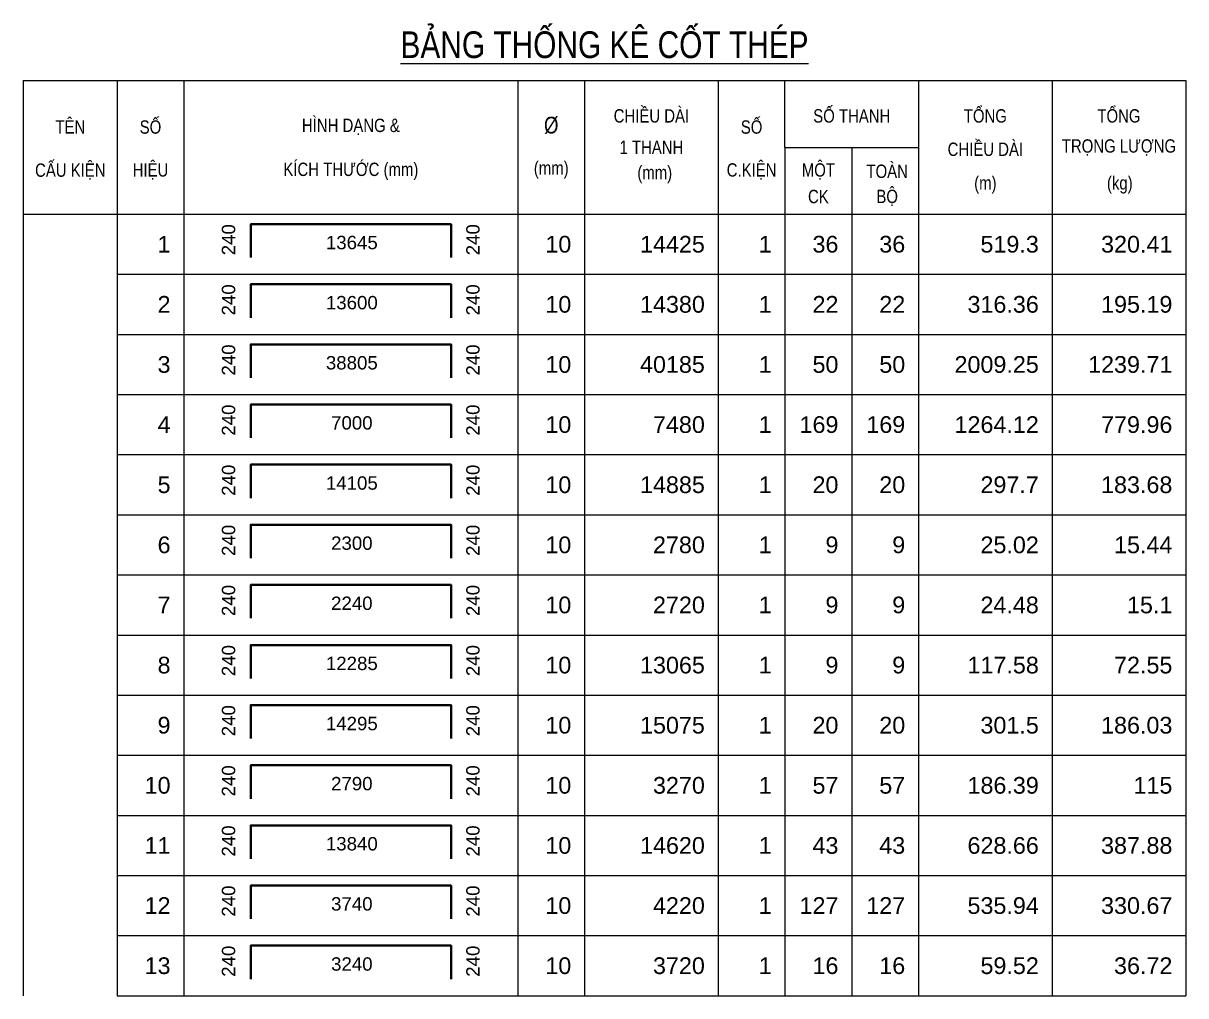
# Model space of a CAD drawing. Header units: millimetres. Extents: x -211477 to 1328726, y -15421 to 98394.
# Drawn here: x 1223840 to 1254473, y 65363 to 90985 of the extents above; entities that cross this region are included whole.
import ezdxf
from ezdxf.enums import TextEntityAlignment as Align

# ---------------------------------------------------------------- set-up
doc = ezdxf.new("R2010")
doc.units = ezdxf.units.MM
doc.header["$MEASUREMENT"] = 0
for name, color, linetype, lineweight in [('NDC_FRAME', 7, 'Continuous', 18), ('NDC_S_REBAR', 4, 'Continuous', 35), ('NDC_S_VN TEXT', 7, 'Continuous', 20), ('NDC_Table', 3, 'Continuous', 20)]:
    doc.layers.add(name, color=color, linetype=linetype, lineweight=lineweight)
doc.styles.add('ARIAL', font='arial.ttf', dxfattribs={"width": 0.8})

# ---------------------------------------------------------------- blocks, each defined once
blk = doc.blocks.new('Tieude')
at = {"layer": 'NDC_Table'}
for p, q in [((0, 2000), (0, 0)), ((0, 2000), (17405, 2000)), ((1405, 2000), (1405, 0)), ((2405, 2000), (2405, 0)), ((7405, 2000), (7405, 0)), ((8405, 2000), (8405, 0)), ((10405, 2000), (10405, 0)), ((11405, 1000), (11405, 2000)), ((13405, 2000), (13405, 0)), ((15405, 2000), (15405, 0)), ((17405, 2000), (17405, 0)), ((11405, 1000), (13405, 1000)), ((11405, 1000), (11405, 0)), ((12405, 1000), (12405, 0)), ((0, 0), (17405, 0))]:
    blk.add_line(p, q, dxfattribs=at)
at = {"layer": 'NDC_S_VN TEXT', "style": 'ARIAL', "width": 0.8}
for s, height, p in [('%%UBẢNG THỐNG KÊ CỐT THÉP', 400, (8703, 2594)), ('CHIỀU DÀI', 200, (9405, 1500)), ('SỐ THANH', 200, (12405, 1500)), ('TỔNG', 200, (14405, 1500)), ('TỔNG', 200, (16405, 1500)), ('TÊN', 200, (705, 1333)), ('SỐ', 200, (1905, 1333)), ('HÌNH DẠNG &', 200, (4905, 1333)), ('%%C', 250, (7905, 1333)), ('SỐ', 200, (10905, 1333)), ('1 THANH', 200, (9405, 1000)), ('CHIỀU DÀI', 200, (14405, 1000)), ('TRỌNG LƯỢNG', 200, (16405, 1000)), ('CẤU KIỆN', 200, (705, 667)), ('HIỆU', 200, (1905, 667)), ('KÍCH THƯỚC (mm)', 200, (4905, 667)), ('(mm)', 200, (7905, 667)), ('(mm)', 200, (9455, 599)), ('C.KIỆN', 200, (10905, 667)), ('MỘT', 200, (11905, 667)), ('TOÀN', 200, (12935, 667)), ('(m)', 200, (14405, 443)), ('(kg)', 200, (16418, 443)), ('CK', 200, (11905, 264)), ('BỘ', 200, (12935, 271))]:
    blk.add_text(s, height=height, dxfattribs=at).set_placement(p, align=Align.MIDDLE)
blk = doc.blocks.new('dang04')
at = {"layer": 'NDC_S_REBAR'}
blk.add_lwpolyline([(3405, -650), (3405, -150), (6405, -150), (6405, -650)], dxfattribs=at)
at = {"layer": 'NDC_Table'}
for p, q in [((0, 0), (0, -900)), ((1405, 0), (1405, -900)), ((2405, 0), (2405, -900)), ((7405, 0), (7405, -900)), ((8405, 0), (8405, -900)), ((10405, 0), (10405, -900)), ((11405, 0), (11405, -900)), ((12405, 0), (12405, -900)), ((13405, 0), (13405, -900)), ((15405, 0), (15405, -900)), ((17405, 0), (17405, -900)), ((1405, -900), (17405, -900))]:
    blk.add_line(p, q, dxfattribs=at)
at = {"layer": 'NDC_S_VN TEXT', "style": 'ARIAL'}
for p in [(3073, -150), (6733, -150)]:
    blk.add_attdef('D03', text='', height=200, rotation=90, dxfattribs=at).set_placement(p, align=Align.MIDDLE_RIGHT)
for p in [(2205, -450), (8205, -450), (10205, -450), (11205, -450), (12205, -450), (13205, -450), (15205, -450), (17205, -450)]:
    blk.add_attdef('D03', text='', height=250, dxfattribs=at).set_placement(p, align=Align.MIDDLE_RIGHT)
blk.add_attdef('D03', text='', height=200, dxfattribs=at).set_placement((4920, -425), align=Align.MIDDLE_CENTER)

msp = doc.modelspace()

# ---------------------------------------------------------------- block references
at = {"layer": 'NDC_FRAME', "xscale": 1.76, "yscale": 1.76, "zscale": 1.76}
msp.add_blockref('Tieude', (1223839.6, 85955), dxfattribs=at)
at = {"layer": 'NDC_FRAME'}
ref = msp.add_blockref('dang04', (1223839.6, 85955), dxfattribs=dict(at, xscale=1.759999999999996, yscale=1.759999999999996, zscale=1.759999999999996))
ref.add_attrib('D03', '1', dxfattribs={"layer": 'NDC_S_VN TEXT', "height": 440, "style": 'ARIAL'}).set_placement((1227720.9, 85163), align=Align.MIDDLE_RIGHT)
ref.add_attrib('D03', '240', dxfattribs={"layer": 'NDC_S_VN TEXT', "height": 352, "rotation": 90, "style": 'ARIAL'}).set_placement((1229248.7, 85691), align=Align.MIDDLE_RIGHT)
ref.add_attrib('D03', '13645', dxfattribs={"layer": 'NDC_S_VN TEXT', "height": 352, "style": 'ARIAL'}).set_placement((1232498.1, 85207.5), align=Align.MIDDLE_CENTER)
ref.add_attrib('D03', '240', dxfattribs={"layer": 'NDC_S_VN TEXT', "height": 352, "rotation": 90, "style": 'ARIAL'}).set_placement((1235688.8, 85691), align=Align.MIDDLE_RIGHT)
ref.add_attrib('D03', '10', dxfattribs={"layer": 'NDC_S_VN TEXT', "height": 440, "style": 'ARIAL'}).set_placement((1238280.9, 85163), align=Align.MIDDLE_RIGHT)
ref.add_attrib('D03', '14425', dxfattribs={"layer": 'NDC_S_VN TEXT', "height": 440, "style": 'ARIAL'}).set_placement((1241800.9, 85163), align=Align.MIDDLE_RIGHT)
ref.add_attrib('D03', '1', dxfattribs={"layer": 'NDC_S_VN TEXT', "height": 440, "style": 'ARIAL'}).set_placement((1243560.9, 85163), align=Align.MIDDLE_RIGHT)
ref.add_attrib('D03', '36', dxfattribs={"layer": 'NDC_S_VN TEXT', "height": 440, "style": 'ARIAL'}).set_placement((1245320.9, 85163), align=Align.MIDDLE_RIGHT)
ref.add_attrib('D03', '36', dxfattribs={"layer": 'NDC_S_VN TEXT', "height": 440, "style": 'ARIAL'}).set_placement((1247080.9, 85163.6), align=Align.MIDDLE_RIGHT)
ref.add_attrib('D03', '519.3', dxfattribs={"layer": 'NDC_S_VN TEXT', "height": 440, "style": 'ARIAL'}).set_placement((1250600.9, 85163), align=Align.MIDDLE_RIGHT)
ref.add_attrib('D03', '320.41', dxfattribs={"layer": 'NDC_S_VN TEXT', "height": 440, "style": 'ARIAL'}).set_placement((1254120.9, 85163), align=Align.MIDDLE_RIGHT)
ref = msp.add_blockref('dang04', (1223839.6, 84371), dxfattribs=dict(at, xscale=1.759999999999996, yscale=1.759999999999996, zscale=1.759999999999996))
ref.add_attrib('D03', '2', dxfattribs={"layer": 'NDC_S_VN TEXT', "height": 440, "style": 'ARIAL'}).set_placement((1227720.9, 83579), align=Align.MIDDLE_RIGHT)
ref.add_attrib('D03', '240', dxfattribs={"layer": 'NDC_S_VN TEXT', "height": 352, "rotation": 90, "style": 'ARIAL'}).set_placement((1229248.7, 84107), align=Align.MIDDLE_RIGHT)
ref.add_attrib('D03', '13600', dxfattribs={"layer": 'NDC_S_VN TEXT', "height": 352, "style": 'ARIAL'}).set_placement((1232498.1, 83623.5), align=Align.MIDDLE_CENTER)
ref.add_attrib('D03', '240', dxfattribs={"layer": 'NDC_S_VN TEXT', "height": 352, "rotation": 90, "style": 'ARIAL'}).set_placement((1235688.8, 84107), align=Align.MIDDLE_RIGHT)
ref.add_attrib('D03', '10', dxfattribs={"layer": 'NDC_S_VN TEXT', "height": 440, "style": 'ARIAL'}).set_placement((1238280.9, 83579), align=Align.MIDDLE_RIGHT)
ref.add_attrib('D03', '14380', dxfattribs={"layer": 'NDC_S_VN TEXT', "height": 440, "style": 'ARIAL'}).set_placement((1241800.9, 83579), align=Align.MIDDLE_RIGHT)
ref.add_attrib('D03', '1', dxfattribs={"layer": 'NDC_S_VN TEXT', "height": 440, "style": 'ARIAL'}).set_placement((1243560.9, 83579), align=Align.MIDDLE_RIGHT)
ref.add_attrib('D03', '22', dxfattribs={"layer": 'NDC_S_VN TEXT', "height": 440, "style": 'ARIAL'}).set_placement((1245320.9, 83579), align=Align.MIDDLE_RIGHT)
ref.add_attrib('D03', '22', dxfattribs={"layer": 'NDC_S_VN TEXT', "height": 440, "style": 'ARIAL'}).set_placement((1247080.9, 83579.6), align=Align.MIDDLE_RIGHT)
ref.add_attrib('D03', '316.36', dxfattribs={"layer": 'NDC_S_VN TEXT', "height": 440, "style": 'ARIAL'}).set_placement((1250600.9, 83579), align=Align.MIDDLE_RIGHT)
ref.add_attrib('D03', '195.19', dxfattribs={"layer": 'NDC_S_VN TEXT', "height": 440, "style": 'ARIAL'}).set_placement((1254120.9, 83579), align=Align.MIDDLE_RIGHT)
ref = msp.add_blockref('dang04', (1223839.6, 82787), dxfattribs=dict(at, xscale=1.759999999999996, yscale=1.759999999999996, zscale=1.759999999999996))
ref.add_attrib('D03', '3', dxfattribs={"layer": 'NDC_S_VN TEXT', "height": 440, "style": 'ARIAL'}).set_placement((1227720.9, 81995), align=Align.MIDDLE_RIGHT)
ref.add_attrib('D03', '240', dxfattribs={"layer": 'NDC_S_VN TEXT', "height": 352, "rotation": 90, "style": 'ARIAL'}).set_placement((1229248.7, 82523), align=Align.MIDDLE_RIGHT)
ref.add_attrib('D03', '38805', dxfattribs={"layer": 'NDC_S_VN TEXT', "height": 352, "style": 'ARIAL'}).set_placement((1232498.1, 82039.5), align=Align.MIDDLE_CENTER)
ref.add_attrib('D03', '240', dxfattribs={"layer": 'NDC_S_VN TEXT', "height": 352, "rotation": 90, "style": 'ARIAL'}).set_placement((1235688.8, 82523), align=Align.MIDDLE_RIGHT)
ref.add_attrib('D03', '10', dxfattribs={"layer": 'NDC_S_VN TEXT', "height": 440, "style": 'ARIAL'}).set_placement((1238280.9, 81995), align=Align.MIDDLE_RIGHT)
ref.add_attrib('D03', '40185', dxfattribs={"layer": 'NDC_S_VN TEXT', "height": 440, "style": 'ARIAL'}).set_placement((1241800.9, 81995), align=Align.MIDDLE_RIGHT)
ref.add_attrib('D03', '1', dxfattribs={"layer": 'NDC_S_VN TEXT', "height": 440, "style": 'ARIAL'}).set_placement((1243560.9, 81995), align=Align.MIDDLE_RIGHT)
ref.add_attrib('D03', '50', dxfattribs={"layer": 'NDC_S_VN TEXT', "height": 440, "style": 'ARIAL'}).set_placement((1245320.9, 81995), align=Align.MIDDLE_RIGHT)
ref.add_attrib('D03', '50', dxfattribs={"layer": 'NDC_S_VN TEXT', "height": 440, "style": 'ARIAL'}).set_placement((1247080.9, 81995.6), align=Align.MIDDLE_RIGHT)
ref.add_attrib('D03', '2009.25', dxfattribs={"layer": 'NDC_S_VN TEXT', "height": 440, "style": 'ARIAL'}).set_placement((1250600.9, 81995), align=Align.MIDDLE_RIGHT)
ref.add_attrib('D03', '1239.71', dxfattribs={"layer": 'NDC_S_VN TEXT', "height": 440, "style": 'ARIAL'}).set_placement((1254120.9, 81995), align=Align.MIDDLE_RIGHT)
ref = msp.add_blockref('dang04', (1223839.6, 81203), dxfattribs=dict(at, xscale=1.759999999999996, yscale=1.759999999999996, zscale=1.759999999999996))
ref.add_attrib('D03', '4', dxfattribs={"layer": 'NDC_S_VN TEXT', "height": 440, "style": 'ARIAL'}).set_placement((1227720.9, 80411), align=Align.MIDDLE_RIGHT)
ref.add_attrib('D03', '240', dxfattribs={"layer": 'NDC_S_VN TEXT', "height": 352, "rotation": 90, "style": 'ARIAL'}).set_placement((1229248.7, 80939), align=Align.MIDDLE_RIGHT)
ref.add_attrib('D03', '7000', dxfattribs={"layer": 'NDC_S_VN TEXT', "height": 352, "style": 'ARIAL'}).set_placement((1232498.1, 80455.5), align=Align.MIDDLE_CENTER)
ref.add_attrib('D03', '240', dxfattribs={"layer": 'NDC_S_VN TEXT', "height": 352, "rotation": 90, "style": 'ARIAL'}).set_placement((1235688.8, 80939), align=Align.MIDDLE_RIGHT)
ref.add_attrib('D03', '10', dxfattribs={"layer": 'NDC_S_VN TEXT', "height": 440, "style": 'ARIAL'}).set_placement((1238280.9, 80411), align=Align.MIDDLE_RIGHT)
ref.add_attrib('D03', '7480', dxfattribs={"layer": 'NDC_S_VN TEXT', "height": 440, "style": 'ARIAL'}).set_placement((1241800.9, 80411), align=Align.MIDDLE_RIGHT)
ref.add_attrib('D03', '1', dxfattribs={"layer": 'NDC_S_VN TEXT', "height": 440, "style": 'ARIAL'}).set_placement((1243560.9, 80411), align=Align.MIDDLE_RIGHT)
ref.add_attrib('D03', '169', dxfattribs={"layer": 'NDC_S_VN TEXT', "height": 440, "style": 'ARIAL'}).set_placement((1245320.9, 80411), align=Align.MIDDLE_RIGHT)
ref.add_attrib('D03', '169', dxfattribs={"layer": 'NDC_S_VN TEXT', "height": 440, "style": 'ARIAL'}).set_placement((1247080.9, 80411.6), align=Align.MIDDLE_RIGHT)
ref.add_attrib('D03', '1264.12', dxfattribs={"layer": 'NDC_S_VN TEXT', "height": 440, "style": 'ARIAL'}).set_placement((1250600.9, 80411), align=Align.MIDDLE_RIGHT)
ref.add_attrib('D03', '779.96', dxfattribs={"layer": 'NDC_S_VN TEXT', "height": 440, "style": 'ARIAL'}).set_placement((1254120.9, 80411), align=Align.MIDDLE_RIGHT)
ref = msp.add_blockref('dang04', (1223839.6, 79619), dxfattribs=dict(at, xscale=1.759999999999996, yscale=1.759999999999996, zscale=1.759999999999996))
ref.add_attrib('D03', '5', dxfattribs={"layer": 'NDC_S_VN TEXT', "height": 440, "style": 'ARIAL'}).set_placement((1227720.9, 78827), align=Align.MIDDLE_RIGHT)
ref.add_attrib('D03', '240', dxfattribs={"layer": 'NDC_S_VN TEXT', "height": 352, "rotation": 90, "style": 'ARIAL'}).set_placement((1229248.7, 79355), align=Align.MIDDLE_RIGHT)
ref.add_attrib('D03', '14105', dxfattribs={"layer": 'NDC_S_VN TEXT', "height": 352, "style": 'ARIAL'}).set_placement((1232498.1, 78871.5), align=Align.MIDDLE_CENTER)
ref.add_attrib('D03', '240', dxfattribs={"layer": 'NDC_S_VN TEXT', "height": 352, "rotation": 90, "style": 'ARIAL'}).set_placement((1235688.8, 79355), align=Align.MIDDLE_RIGHT)
ref.add_attrib('D03', '10', dxfattribs={"layer": 'NDC_S_VN TEXT', "height": 440, "style": 'ARIAL'}).set_placement((1238280.9, 78827), align=Align.MIDDLE_RIGHT)
ref.add_attrib('D03', '14885', dxfattribs={"layer": 'NDC_S_VN TEXT', "height": 440, "style": 'ARIAL'}).set_placement((1241800.9, 78827), align=Align.MIDDLE_RIGHT)
ref.add_attrib('D03', '1', dxfattribs={"layer": 'NDC_S_VN TEXT', "height": 440, "style": 'ARIAL'}).set_placement((1243560.9, 78827), align=Align.MIDDLE_RIGHT)
ref.add_attrib('D03', '20', dxfattribs={"layer": 'NDC_S_VN TEXT', "height": 440, "style": 'ARIAL'}).set_placement((1245320.9, 78827), align=Align.MIDDLE_RIGHT)
ref.add_attrib('D03', '20', dxfattribs={"layer": 'NDC_S_VN TEXT', "height": 440, "style": 'ARIAL'}).set_placement((1247080.9, 78827.6), align=Align.MIDDLE_RIGHT)
ref.add_attrib('D03', '297.7', dxfattribs={"layer": 'NDC_S_VN TEXT', "height": 440, "style": 'ARIAL'}).set_placement((1250600.9, 78827), align=Align.MIDDLE_RIGHT)
ref.add_attrib('D03', '183.68', dxfattribs={"layer": 'NDC_S_VN TEXT', "height": 440, "style": 'ARIAL'}).set_placement((1254120.9, 78827), align=Align.MIDDLE_RIGHT)
ref = msp.add_blockref('dang04', (1223839.6, 78035), dxfattribs=dict(at, xscale=1.759999999999996, yscale=1.759999999999996, zscale=1.759999999999996))
ref.add_attrib('D03', '6', dxfattribs={"layer": 'NDC_S_VN TEXT', "height": 440, "style": 'ARIAL'}).set_placement((1227720.9, 77243), align=Align.MIDDLE_RIGHT)
ref.add_attrib('D03', '240', dxfattribs={"layer": 'NDC_S_VN TEXT', "height": 352, "rotation": 90, "style": 'ARIAL'}).set_placement((1229248.7, 77771), align=Align.MIDDLE_RIGHT)
ref.add_attrib('D03', '2300', dxfattribs={"layer": 'NDC_S_VN TEXT', "height": 352, "style": 'ARIAL'}).set_placement((1232498.1, 77287.5), align=Align.MIDDLE_CENTER)
ref.add_attrib('D03', '240', dxfattribs={"layer": 'NDC_S_VN TEXT', "height": 352, "rotation": 90, "style": 'ARIAL'}).set_placement((1235688.8, 77771), align=Align.MIDDLE_RIGHT)
ref.add_attrib('D03', '10', dxfattribs={"layer": 'NDC_S_VN TEXT', "height": 440, "style": 'ARIAL'}).set_placement((1238280.9, 77243), align=Align.MIDDLE_RIGHT)
ref.add_attrib('D03', '2780', dxfattribs={"layer": 'NDC_S_VN TEXT', "height": 440, "style": 'ARIAL'}).set_placement((1241800.9, 77243), align=Align.MIDDLE_RIGHT)
ref.add_attrib('D03', '1', dxfattribs={"layer": 'NDC_S_VN TEXT', "height": 440, "style": 'ARIAL'}).set_placement((1243560.9, 77243), align=Align.MIDDLE_RIGHT)
ref.add_attrib('D03', '9', dxfattribs={"layer": 'NDC_S_VN TEXT', "height": 440, "style": 'ARIAL'}).set_placement((1245320.9, 77243), align=Align.MIDDLE_RIGHT)
ref.add_attrib('D03', '9', dxfattribs={"layer": 'NDC_S_VN TEXT', "height": 440, "style": 'ARIAL'}).set_placement((1247080.9, 77243.6), align=Align.MIDDLE_RIGHT)
ref.add_attrib('D03', '25.02', dxfattribs={"layer": 'NDC_S_VN TEXT', "height": 440, "style": 'ARIAL'}).set_placement((1250600.9, 77243), align=Align.MIDDLE_RIGHT)
ref.add_attrib('D03', '15.44', dxfattribs={"layer": 'NDC_S_VN TEXT', "height": 440, "style": 'ARIAL'}).set_placement((1254120.9, 77243), align=Align.MIDDLE_RIGHT)
ref = msp.add_blockref('dang04', (1223839.6, 76451), dxfattribs=dict(at, xscale=1.759999999999996, yscale=1.759999999999996, zscale=1.759999999999996))
ref.add_attrib('D03', '7', dxfattribs={"layer": 'NDC_S_VN TEXT', "height": 440, "style": 'ARIAL'}).set_placement((1227720.9, 75659), align=Align.MIDDLE_RIGHT)
ref.add_attrib('D03', '240', dxfattribs={"layer": 'NDC_S_VN TEXT', "height": 352, "rotation": 90, "style": 'ARIAL'}).set_placement((1229248.7, 76187), align=Align.MIDDLE_RIGHT)
ref.add_attrib('D03', '2240', dxfattribs={"layer": 'NDC_S_VN TEXT', "height": 352, "style": 'ARIAL'}).set_placement((1232498.1, 75703.5), align=Align.MIDDLE_CENTER)
ref.add_attrib('D03', '240', dxfattribs={"layer": 'NDC_S_VN TEXT', "height": 352, "rotation": 90, "style": 'ARIAL'}).set_placement((1235688.8, 76187), align=Align.MIDDLE_RIGHT)
ref.add_attrib('D03', '10', dxfattribs={"layer": 'NDC_S_VN TEXT', "height": 440, "style": 'ARIAL'}).set_placement((1238280.9, 75659), align=Align.MIDDLE_RIGHT)
ref.add_attrib('D03', '2720', dxfattribs={"layer": 'NDC_S_VN TEXT', "height": 440, "style": 'ARIAL'}).set_placement((1241800.9, 75659), align=Align.MIDDLE_RIGHT)
ref.add_attrib('D03', '1', dxfattribs={"layer": 'NDC_S_VN TEXT', "height": 440, "style": 'ARIAL'}).set_placement((1243560.9, 75659), align=Align.MIDDLE_RIGHT)
ref.add_attrib('D03', '9', dxfattribs={"layer": 'NDC_S_VN TEXT', "height": 440, "style": 'ARIAL'}).set_placement((1245320.9, 75659), align=Align.MIDDLE_RIGHT)
ref.add_attrib('D03', '9', dxfattribs={"layer": 'NDC_S_VN TEXT', "height": 440, "style": 'ARIAL'}).set_placement((1247080.9, 75659.6), align=Align.MIDDLE_RIGHT)
ref.add_attrib('D03', '24.48', dxfattribs={"layer": 'NDC_S_VN TEXT', "height": 440, "style": 'ARIAL'}).set_placement((1250600.9, 75659), align=Align.MIDDLE_RIGHT)
ref.add_attrib('D03', '15.1', dxfattribs={"layer": 'NDC_S_VN TEXT', "height": 440, "style": 'ARIAL'}).set_placement((1254120.9, 75659), align=Align.MIDDLE_RIGHT)
ref = msp.add_blockref('dang04', (1223839.6, 74867), dxfattribs=dict(at, xscale=1.759999999999996, yscale=1.759999999999996, zscale=1.759999999999996))
ref.add_attrib('D03', '8', dxfattribs={"layer": 'NDC_S_VN TEXT', "height": 440, "style": 'ARIAL'}).set_placement((1227720.9, 74075), align=Align.MIDDLE_RIGHT)
ref.add_attrib('D03', '240', dxfattribs={"layer": 'NDC_S_VN TEXT', "height": 352, "rotation": 90, "style": 'ARIAL'}).set_placement((1229248.7, 74603), align=Align.MIDDLE_RIGHT)
ref.add_attrib('D03', '12285', dxfattribs={"layer": 'NDC_S_VN TEXT', "height": 352, "style": 'ARIAL'}).set_placement((1232498.1, 74119.5), align=Align.MIDDLE_CENTER)
ref.add_attrib('D03', '240', dxfattribs={"layer": 'NDC_S_VN TEXT', "height": 352, "rotation": 90, "style": 'ARIAL'}).set_placement((1235688.8, 74603), align=Align.MIDDLE_RIGHT)
ref.add_attrib('D03', '10', dxfattribs={"layer": 'NDC_S_VN TEXT', "height": 440, "style": 'ARIAL'}).set_placement((1238280.9, 74075), align=Align.MIDDLE_RIGHT)
ref.add_attrib('D03', '13065', dxfattribs={"layer": 'NDC_S_VN TEXT', "height": 440, "style": 'ARIAL'}).set_placement((1241800.9, 74075), align=Align.MIDDLE_RIGHT)
ref.add_attrib('D03', '1', dxfattribs={"layer": 'NDC_S_VN TEXT', "height": 440, "style": 'ARIAL'}).set_placement((1243560.9, 74075), align=Align.MIDDLE_RIGHT)
ref.add_attrib('D03', '9', dxfattribs={"layer": 'NDC_S_VN TEXT', "height": 440, "style": 'ARIAL'}).set_placement((1245320.9, 74075), align=Align.MIDDLE_RIGHT)
ref.add_attrib('D03', '9', dxfattribs={"layer": 'NDC_S_VN TEXT', "height": 440, "style": 'ARIAL'}).set_placement((1247080.9, 74075.6), align=Align.MIDDLE_RIGHT)
ref.add_attrib('D03', '117.58', dxfattribs={"layer": 'NDC_S_VN TEXT', "height": 440, "style": 'ARIAL'}).set_placement((1250600.9, 74075), align=Align.MIDDLE_RIGHT)
ref.add_attrib('D03', '72.55', dxfattribs={"layer": 'NDC_S_VN TEXT', "height": 440, "style": 'ARIAL'}).set_placement((1254120.9, 74075), align=Align.MIDDLE_RIGHT)
ref = msp.add_blockref('dang04', (1223839.6, 73283), dxfattribs=dict(at, xscale=1.759999999999996, yscale=1.759999999999996, zscale=1.759999999999996))
ref.add_attrib('D03', '9', dxfattribs={"layer": 'NDC_S_VN TEXT', "height": 440, "style": 'ARIAL'}).set_placement((1227720.9, 72491), align=Align.MIDDLE_RIGHT)
ref.add_attrib('D03', '240', dxfattribs={"layer": 'NDC_S_VN TEXT', "height": 352, "rotation": 90, "style": 'ARIAL'}).set_placement((1229248.7, 73019), align=Align.MIDDLE_RIGHT)
ref.add_attrib('D03', '14295', dxfattribs={"layer": 'NDC_S_VN TEXT', "height": 352, "style": 'ARIAL'}).set_placement((1232498.1, 72535.5), align=Align.MIDDLE_CENTER)
ref.add_attrib('D03', '240', dxfattribs={"layer": 'NDC_S_VN TEXT', "height": 352, "rotation": 90, "style": 'ARIAL'}).set_placement((1235688.8, 73019), align=Align.MIDDLE_RIGHT)
ref.add_attrib('D03', '10', dxfattribs={"layer": 'NDC_S_VN TEXT', "height": 440, "style": 'ARIAL'}).set_placement((1238280.9, 72491), align=Align.MIDDLE_RIGHT)
ref.add_attrib('D03', '15075', dxfattribs={"layer": 'NDC_S_VN TEXT', "height": 440, "style": 'ARIAL'}).set_placement((1241800.9, 72491), align=Align.MIDDLE_RIGHT)
ref.add_attrib('D03', '1', dxfattribs={"layer": 'NDC_S_VN TEXT', "height": 440, "style": 'ARIAL'}).set_placement((1243560.9, 72491), align=Align.MIDDLE_RIGHT)
ref.add_attrib('D03', '20', dxfattribs={"layer": 'NDC_S_VN TEXT', "height": 440, "style": 'ARIAL'}).set_placement((1245320.9, 72491), align=Align.MIDDLE_RIGHT)
ref.add_attrib('D03', '20', dxfattribs={"layer": 'NDC_S_VN TEXT', "height": 440, "style": 'ARIAL'}).set_placement((1247080.9, 72491.6), align=Align.MIDDLE_RIGHT)
ref.add_attrib('D03', '301.5', dxfattribs={"layer": 'NDC_S_VN TEXT', "height": 440, "style": 'ARIAL'}).set_placement((1250600.9, 72491), align=Align.MIDDLE_RIGHT)
ref.add_attrib('D03', '186.03', dxfattribs={"layer": 'NDC_S_VN TEXT', "height": 440, "style": 'ARIAL'}).set_placement((1254120.9, 72491), align=Align.MIDDLE_RIGHT)
ref = msp.add_blockref('dang04', (1223839.6, 71699), dxfattribs=dict(at, xscale=1.759999999999996, yscale=1.759999999999996, zscale=1.759999999999996))
ref.add_attrib('D03', '10', dxfattribs={"layer": 'NDC_S_VN TEXT', "height": 440, "style": 'ARIAL'}).set_placement((1227720.9, 70907), align=Align.MIDDLE_RIGHT)
ref.add_attrib('D03', '240', dxfattribs={"layer": 'NDC_S_VN TEXT', "height": 352, "rotation": 90, "style": 'ARIAL'}).set_placement((1229248.7, 71435), align=Align.MIDDLE_RIGHT)
ref.add_attrib('D03', '2790', dxfattribs={"layer": 'NDC_S_VN TEXT', "height": 352, "style": 'ARIAL'}).set_placement((1232498.1, 70951.5), align=Align.MIDDLE_CENTER)
ref.add_attrib('D03', '240', dxfattribs={"layer": 'NDC_S_VN TEXT', "height": 352, "rotation": 90, "style": 'ARIAL'}).set_placement((1235688.8, 71435), align=Align.MIDDLE_RIGHT)
ref.add_attrib('D03', '10', dxfattribs={"layer": 'NDC_S_VN TEXT', "height": 440, "style": 'ARIAL'}).set_placement((1238280.9, 70907), align=Align.MIDDLE_RIGHT)
ref.add_attrib('D03', '3270', dxfattribs={"layer": 'NDC_S_VN TEXT', "height": 440, "style": 'ARIAL'}).set_placement((1241800.9, 70907), align=Align.MIDDLE_RIGHT)
ref.add_attrib('D03', '1', dxfattribs={"layer": 'NDC_S_VN TEXT', "height": 440, "style": 'ARIAL'}).set_placement((1243560.9, 70907), align=Align.MIDDLE_RIGHT)
ref.add_attrib('D03', '57', dxfattribs={"layer": 'NDC_S_VN TEXT', "height": 440, "style": 'ARIAL'}).set_placement((1245320.9, 70907), align=Align.MIDDLE_RIGHT)
ref.add_attrib('D03', '57', dxfattribs={"layer": 'NDC_S_VN TEXT', "height": 440, "style": 'ARIAL'}).set_placement((1247080.9, 70907.6), align=Align.MIDDLE_RIGHT)
ref.add_attrib('D03', '186.39', dxfattribs={"layer": 'NDC_S_VN TEXT', "height": 440, "style": 'ARIAL'}).set_placement((1250600.9, 70907), align=Align.MIDDLE_RIGHT)
ref.add_attrib('D03', '115', dxfattribs={"layer": 'NDC_S_VN TEXT', "height": 440, "style": 'ARIAL'}).set_placement((1254120.9, 70907), align=Align.MIDDLE_RIGHT)
ref = msp.add_blockref('dang04', (1223839.6, 70115), dxfattribs=dict(at, xscale=1.759999999999996, yscale=1.759999999999996, zscale=1.759999999999996))
ref.add_attrib('D03', '11', dxfattribs={"layer": 'NDC_S_VN TEXT', "height": 440, "style": 'ARIAL'}).set_placement((1227720.9, 69323), align=Align.MIDDLE_RIGHT)
ref.add_attrib('D03', '240', dxfattribs={"layer": 'NDC_S_VN TEXT', "height": 352, "rotation": 90, "style": 'ARIAL'}).set_placement((1229248.7, 69851), align=Align.MIDDLE_RIGHT)
ref.add_attrib('D03', '13840', dxfattribs={"layer": 'NDC_S_VN TEXT', "height": 352, "style": 'ARIAL'}).set_placement((1232498.1, 69367.5), align=Align.MIDDLE_CENTER)
ref.add_attrib('D03', '240', dxfattribs={"layer": 'NDC_S_VN TEXT', "height": 352, "rotation": 90, "style": 'ARIAL'}).set_placement((1235688.8, 69851), align=Align.MIDDLE_RIGHT)
ref.add_attrib('D03', '10', dxfattribs={"layer": 'NDC_S_VN TEXT', "height": 440, "style": 'ARIAL'}).set_placement((1238280.9, 69323), align=Align.MIDDLE_RIGHT)
ref.add_attrib('D03', '14620', dxfattribs={"layer": 'NDC_S_VN TEXT', "height": 440, "style": 'ARIAL'}).set_placement((1241800.9, 69323), align=Align.MIDDLE_RIGHT)
ref.add_attrib('D03', '1', dxfattribs={"layer": 'NDC_S_VN TEXT', "height": 440, "style": 'ARIAL'}).set_placement((1243560.9, 69323), align=Align.MIDDLE_RIGHT)
ref.add_attrib('D03', '43', dxfattribs={"layer": 'NDC_S_VN TEXT', "height": 440, "style": 'ARIAL'}).set_placement((1245320.9, 69323), align=Align.MIDDLE_RIGHT)
ref.add_attrib('D03', '43', dxfattribs={"layer": 'NDC_S_VN TEXT', "height": 440, "style": 'ARIAL'}).set_placement((1247080.9, 69323.6), align=Align.MIDDLE_RIGHT)
ref.add_attrib('D03', '628.66', dxfattribs={"layer": 'NDC_S_VN TEXT', "height": 440, "style": 'ARIAL'}).set_placement((1250600.9, 69323), align=Align.MIDDLE_RIGHT)
ref.add_attrib('D03', '387.88', dxfattribs={"layer": 'NDC_S_VN TEXT', "height": 440, "style": 'ARIAL'}).set_placement((1254120.9, 69323), align=Align.MIDDLE_RIGHT)
ref = msp.add_blockref('dang04', (1223839.6, 68531), dxfattribs=dict(at, xscale=1.759999999999996, yscale=1.759999999999996, zscale=1.759999999999996))
ref.add_attrib('D03', '12', dxfattribs={"layer": 'NDC_S_VN TEXT', "height": 440, "style": 'ARIAL'}).set_placement((1227720.9, 67739), align=Align.MIDDLE_RIGHT)
ref.add_attrib('D03', '240', dxfattribs={"layer": 'NDC_S_VN TEXT', "height": 352, "rotation": 90, "style": 'ARIAL'}).set_placement((1229248.7, 68267), align=Align.MIDDLE_RIGHT)
ref.add_attrib('D03', '3740', dxfattribs={"layer": 'NDC_S_VN TEXT', "height": 352, "style": 'ARIAL'}).set_placement((1232498.1, 67783.5), align=Align.MIDDLE_CENTER)
ref.add_attrib('D03', '240', dxfattribs={"layer": 'NDC_S_VN TEXT', "height": 352, "rotation": 90, "style": 'ARIAL'}).set_placement((1235688.8, 68267), align=Align.MIDDLE_RIGHT)
ref.add_attrib('D03', '10', dxfattribs={"layer": 'NDC_S_VN TEXT', "height": 440, "style": 'ARIAL'}).set_placement((1238280.9, 67739), align=Align.MIDDLE_RIGHT)
ref.add_attrib('D03', '4220', dxfattribs={"layer": 'NDC_S_VN TEXT', "height": 440, "style": 'ARIAL'}).set_placement((1241800.9, 67739), align=Align.MIDDLE_RIGHT)
ref.add_attrib('D03', '1', dxfattribs={"layer": 'NDC_S_VN TEXT', "height": 440, "style": 'ARIAL'}).set_placement((1243560.9, 67739), align=Align.MIDDLE_RIGHT)
ref.add_attrib('D03', '127', dxfattribs={"layer": 'NDC_S_VN TEXT', "height": 440, "style": 'ARIAL'}).set_placement((1245320.9, 67739), align=Align.MIDDLE_RIGHT)
ref.add_attrib('D03', '127', dxfattribs={"layer": 'NDC_S_VN TEXT', "height": 440, "style": 'ARIAL'}).set_placement((1247080.9, 67739.6), align=Align.MIDDLE_RIGHT)
ref.add_attrib('D03', '535.94', dxfattribs={"layer": 'NDC_S_VN TEXT', "height": 440, "style": 'ARIAL'}).set_placement((1250600.9, 67739), align=Align.MIDDLE_RIGHT)
ref.add_attrib('D03', '330.67', dxfattribs={"layer": 'NDC_S_VN TEXT', "height": 440, "style": 'ARIAL'}).set_placement((1254120.9, 67739), align=Align.MIDDLE_RIGHT)
ref = msp.add_blockref('dang04', (1223839.6, 66947), dxfattribs=dict(at, xscale=1.759999999999996, yscale=1.759999999999996, zscale=1.759999999999996))
ref.add_attrib('D03', '13', dxfattribs={"layer": 'NDC_S_VN TEXT', "height": 440, "style": 'ARIAL'}).set_placement((1227720.9, 66155), align=Align.MIDDLE_RIGHT)
ref.add_attrib('D03', '240', dxfattribs={"layer": 'NDC_S_VN TEXT', "height": 352, "rotation": 90, "style": 'ARIAL'}).set_placement((1229248.7, 66683), align=Align.MIDDLE_RIGHT)
ref.add_attrib('D03', '3240', dxfattribs={"layer": 'NDC_S_VN TEXT', "height": 352, "style": 'ARIAL'}).set_placement((1232498.1, 66199.5), align=Align.MIDDLE_CENTER)
ref.add_attrib('D03', '240', dxfattribs={"layer": 'NDC_S_VN TEXT', "height": 352, "rotation": 90, "style": 'ARIAL'}).set_placement((1235688.8, 66683), align=Align.MIDDLE_RIGHT)
ref.add_attrib('D03', '10', dxfattribs={"layer": 'NDC_S_VN TEXT', "height": 440, "style": 'ARIAL'}).set_placement((1238280.9, 66155), align=Align.MIDDLE_RIGHT)
ref.add_attrib('D03', '3720', dxfattribs={"layer": 'NDC_S_VN TEXT', "height": 440, "style": 'ARIAL'}).set_placement((1241800.9, 66155), align=Align.MIDDLE_RIGHT)
ref.add_attrib('D03', '1', dxfattribs={"layer": 'NDC_S_VN TEXT', "height": 440, "style": 'ARIAL'}).set_placement((1243560.9, 66155), align=Align.MIDDLE_RIGHT)
ref.add_attrib('D03', '16', dxfattribs={"layer": 'NDC_S_VN TEXT', "height": 440, "style": 'ARIAL'}).set_placement((1245320.9, 66155), align=Align.MIDDLE_RIGHT)
ref.add_attrib('D03', '16', dxfattribs={"layer": 'NDC_S_VN TEXT', "height": 440, "style": 'ARIAL'}).set_placement((1247080.9, 66155.6), align=Align.MIDDLE_RIGHT)
ref.add_attrib('D03', '59.52', dxfattribs={"layer": 'NDC_S_VN TEXT', "height": 440, "style": 'ARIAL'}).set_placement((1250600.9, 66155), align=Align.MIDDLE_RIGHT)
ref.add_attrib('D03', '36.72', dxfattribs={"layer": 'NDC_S_VN TEXT', "height": 440, "style": 'ARIAL'}).set_placement((1254120.9, 66155), align=Align.MIDDLE_RIGHT)

doc.saveas('drawing.dxf')
